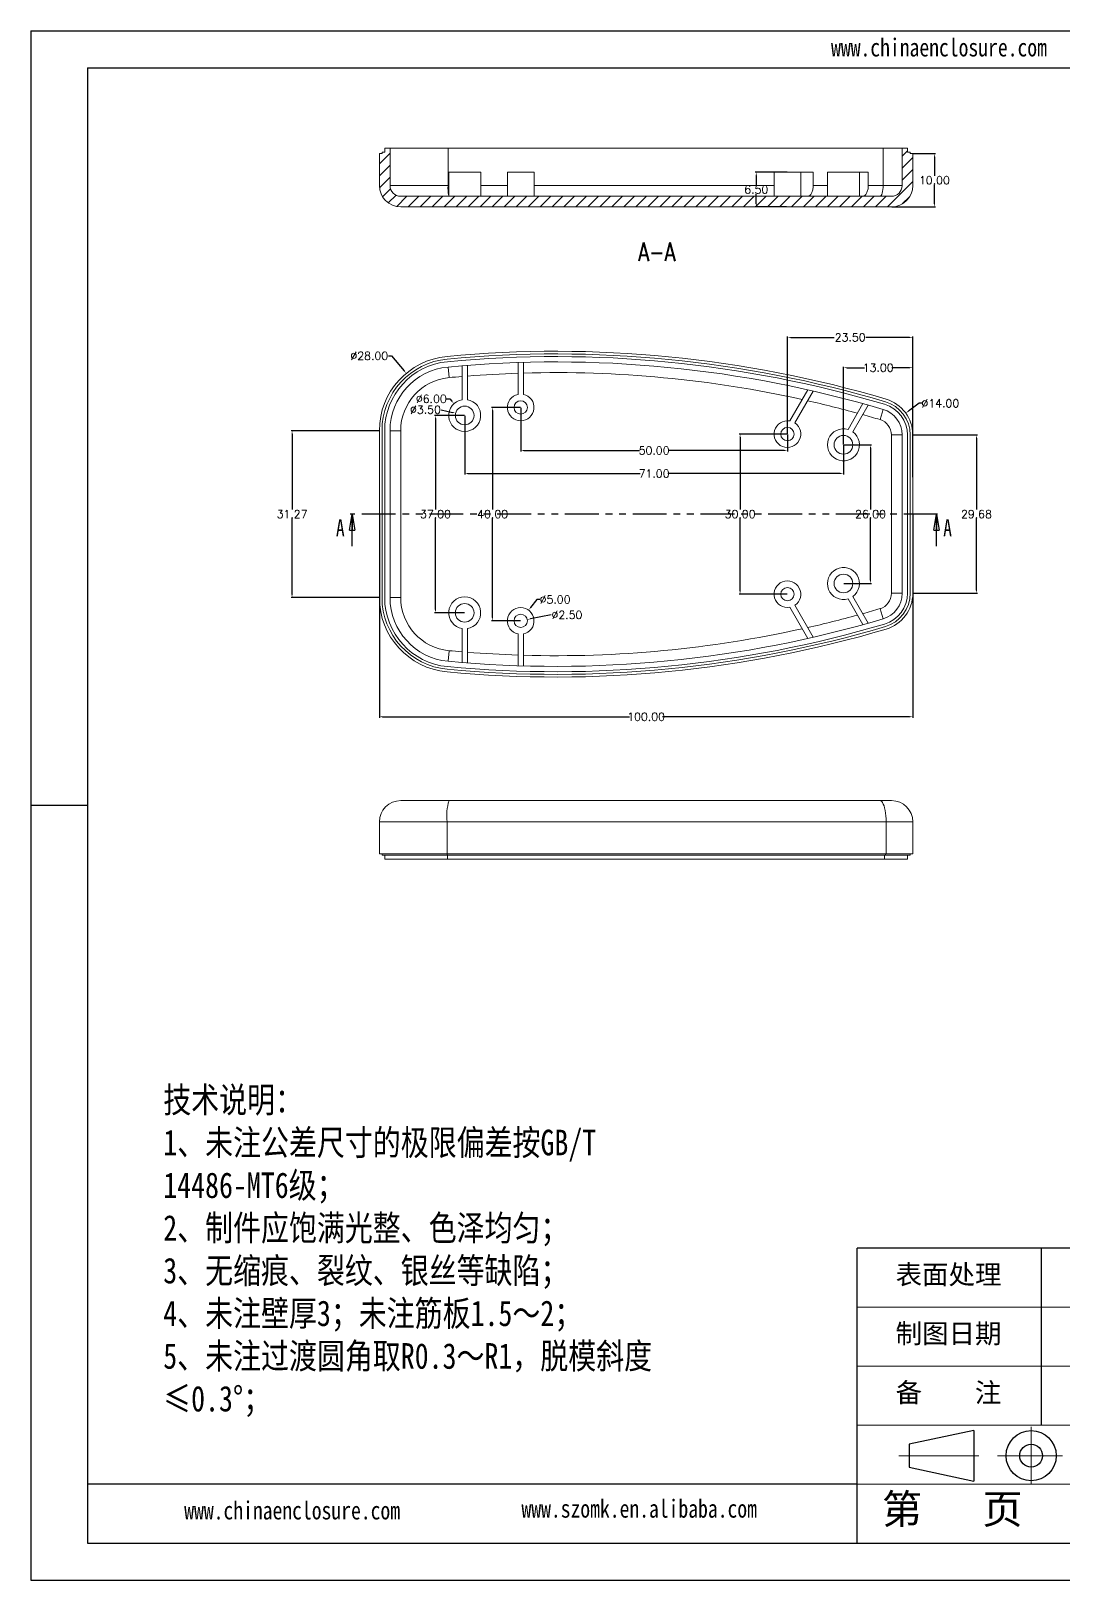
# Model space of a CAD drawing. Header units: inches. Extents: x 2300 to 3202, y 573 to 863.
# Drawn here: x 2791.4 to 2984.9, y 573 to 863.3 of the extents above; entities that cross this region are included whole.
import ezdxf

# ---------------------------------------------------------------- set-up
doc = ezdxf.new("R2010")
doc.units = ezdxf.units.IN
doc.linetypes.add('CENTER2', pattern=[28.575, 19.05, -3.175, 3.175, -3.175])
doc.linetypes.add('PHANTOM', pattern=[12.7, 6.35, -1.27, 1.27, -1.27, 1.27, -1.27])
doc.layers.add('文字', color=81, linetype='Continuous')
for name, color, linetype, lineweight in [('粗实线', 7, 'Continuous', 30), ('细实线', 3, 'Continuous', 9), ('细点划线', 2, 'CENTER2', 9)]:
    doc.layers.add(name, color=color, linetype=linetype, lineweight=lineweight)
doc.styles.add('SLDTEXTSTYLE0', font='TXT', dxfattribs={"width": 0.75})
doc.styles.add('SLDTEXTSTYLE3', font='TXT', dxfattribs={"width": 0.75, "bigfont": 'bigfont'})
doc.styles.get("Standard").update_dxf_attribs({"font": 'txt', "bigfont": 'gbcbig.shx'})
doc.styles.add('宋体', font='', dxfattribs={"width": 0.8, "height": 3.5})
doc.styles.get('宋体').set_extended_font_data('SimSun')
doc.dimstyles.new('2', dxfattribs={"dimtxt": 1.5, "dimasz": 0.6, "dimexe": 0.18, "dimexo": 0.0625, "dimgap": 0.09, "dimtad": 0, "dimtih": 1, "dimtoh": 1, "dimzin": 0, "dimdsep": 46, "dimtxsty": 'Standard', "dimcen": 0, "dimadec": 0, "dimazin": 2, "dimtfac": 1, "dimtofl": 0, "dimtmove": 0, "dimatfit": 3, "dimfxl": 1, "dimtolj": 1, "dimtzin": 0, "dimarcsym": 0})

# ---------------------------------------------------------------- blocks, each defined once
blk = doc.blocks.new('_CLOSED')
at = {"color": 0, "linetype": 'ByBlock', "lineweight": -2}
for p, q in [((-1, 0.166667), (0, 0)), ((-1, 0.166667), (-1, -0.166667)), ((0, 0), (-1, -0.166667)), ((0, 0), (-1, 0))]:
    blk.add_line(p, q, dxfattribs=at)
blk = doc.blocks.new('*D241')
at = {"color": 0, "lineweight": -2}
for p, q in [((2856.7, 772.69), (2856.7, 734.59)), ((2956.7, 772.69), (2956.7, 734.59)), ((2857.3, 734.77), (2903.61, 734.77)), ((2956.1, 734.77), (2909.79, 734.77))]:
    blk.add_line(p, q, dxfattribs=at)
at = {"color": 0}
for points in [[(2857.3, 734.87), (2857.3, 734.67), (2856.7, 734.77)], [(2956.1, 734.87), (2956.1, 734.67), (2956.7, 734.77)]]:
    blk.add_solid(points, dxfattribs=at)
at = {"layer": 'Defpoints', "color": 0}
for p in [(2856.7, 772.75), (2956.7, 772.75), (2956.7, 734.77)]:
    blk.add_point(p, dxfattribs=at)
at = {"color": 0, "insert": (2906.7, 734.77), "char_height": 1.5, "attachment_point": 5}
blk.add_mtext('\\A1;100.00', dxfattribs=at)
blk = doc.blocks.new('*D242')
at = {"color": 0, "lineweight": -2}
for p, q in [((2956.76, 787.59), (2968.8, 787.59)), ((2968.62, 786.99), (2968.62, 773.59)), ((2968.62, 758.51), (2968.62, 771.91)), ((2956.76, 757.91), (2968.8, 757.91))]:
    blk.add_line(p, q, dxfattribs=at)
at = {"color": 0}
for points in [[(2968.52, 786.99), (2968.72, 786.99), (2968.62, 787.59)], [(2968.52, 758.51), (2968.72, 758.51), (2968.62, 757.91)]]:
    blk.add_solid(points, dxfattribs=at)
at = {"layer": 'Defpoints', "color": 0}
for p in [(2956.7, 787.59), (2968.62, 787.59), (2956.7, 757.91)]:
    blk.add_point(p, dxfattribs=at)
at = {"color": 0, "insert": (2968.62, 772.75), "char_height": 1.5, "attachment_point": 5}
blk.add_mtext('\\A1;29.68', dxfattribs=at)
blk = doc.blocks.new('*D243')
at = {"color": 0, "lineweight": -2}
for p, q in [((2856.63, 788.38), (2840.16, 788.38)), ((2840.34, 787.78), (2840.34, 773.59)), ((2840.34, 757.71), (2840.34, 771.91)), ((2856.63, 757.11), (2840.16, 757.11))]:
    blk.add_line(p, q, dxfattribs=at)
at = {"color": 0}
for points in [[(2840.24, 787.78), (2840.44, 787.78), (2840.34, 788.38)], [(2840.24, 757.71), (2840.44, 757.71), (2840.34, 757.11)]]:
    blk.add_solid(points, dxfattribs=at)
at = {"layer": 'Defpoints', "color": 0}
for p in [(2840.34, 788.38), (2856.7, 788.38), (2856.7, 757.11)]:
    blk.add_point(p, dxfattribs=at)
at = {"color": 0, "insert": (2840.34, 772.75), "char_height": 1.5, "attachment_point": 5}
blk.add_mtext('\\A1;31.27', dxfattribs=at)
blk = doc.blocks.new('*D244')
at = {"color": 0, "lineweight": -2}
for p, q in [((2858.4, 802.42), (2859, 802.42)), ((2859, 802.42), (2861.35, 799.6))]:
    blk.add_line(p, q, dxfattribs=at)
at = {"color": 0}
blk.add_solid([(2861.43, 799.67), (2861.28, 799.54), (2861.74, 799.14)], dxfattribs=at)
at = {"layer": 'Defpoints', "color": 0}
for p in [(2861.74, 799.14), (2879.65, 777.62)]:
    blk.add_point(p, dxfattribs=at)
at = {"color": 0, "insert": (2854.81, 802.42), "char_height": 1.5, "attachment_point": 5}
blk.add_mtext('\\A1;∅28.00', dxfattribs=at)
blk = doc.blocks.new('*D245')
at = {"color": 0, "lineweight": -2}
for p, q in [((2957.91, 793.52), (2955.86, 792.04)), ((2958.51, 793.52), (2957.91, 793.52))]:
    blk.add_line(p, q, dxfattribs=at)
at = {"color": 0}
blk.add_solid([(2955.8, 792.12), (2955.92, 791.96), (2955.37, 791.69)], dxfattribs=at)
at = {"layer": 'Defpoints', "color": 0}
for p in [(2955.37, 791.69), (2944.02, 783.49)]:
    blk.add_point(p, dxfattribs=at)
at = {"color": 0, "insert": (2961.85, 793.52), "char_height": 1.5, "attachment_point": 5}
blk.add_mtext('\\A1;∅14.00', dxfattribs=at)
blk = doc.blocks.new('*D246')
at = {"color": 0, "lineweight": -2}
for p, q in [((2943.7, 785.81), (2943.7, 800.38)), ((2944.3, 800.2), (2947.61, 800.2)), ((2956.1, 800.2), (2952.79, 800.2)), ((2956.7, 784.35), (2956.7, 800.38))]:
    blk.add_line(p, q, dxfattribs=at)
at = {"color": 0}
for points in [[(2944.3, 800.3), (2944.3, 800.1), (2943.7, 800.2)], [(2956.1, 800.3), (2956.1, 800.1), (2956.7, 800.2)]]:
    blk.add_solid(points, dxfattribs=at)
at = {"layer": 'Defpoints', "color": 0}
for p in [(2943.7, 800.2), (2943.7, 785.75), (2956.7, 784.29)]:
    blk.add_point(p, dxfattribs=at)
at = {"color": 0, "insert": (2950.2, 800.2), "char_height": 1.5, "attachment_point": 5}
blk.add_mtext('\\A1;13.00', dxfattribs=at)
blk = doc.blocks.new('*D247')
at = {"color": 0, "lineweight": -2}
for p, q in [((2933.2, 787.81), (2933.2, 806.07)), ((2933.8, 805.89), (2941.98, 805.89)), ((2956.1, 805.89), (2947.91, 805.89)), ((2956.7, 779.71), (2956.7, 806.07))]:
    blk.add_line(p, q, dxfattribs=at)
at = {"color": 0}
for points in [[(2933.8, 805.99), (2933.8, 805.79), (2933.2, 805.89)], [(2956.1, 805.99), (2956.1, 805.79), (2956.7, 805.89)]]:
    blk.add_solid(points, dxfattribs=at)
at = {"layer": 'Defpoints', "color": 0}
for p in [(2933.2, 805.89), (2933.2, 787.75), (2956.7, 779.65)]:
    blk.add_point(p, dxfattribs=at)
at = {"color": 0, "insert": (2944.95, 805.89), "char_height": 1.5, "attachment_point": 5}
blk.add_mtext('\\A1;23.50', dxfattribs=at)
blk = doc.blocks.new('*D248')
at = {"color": 0, "lineweight": -2}
for p, q in [((2872.7, 791.19), (2872.7, 780.18)), ((2943.7, 785.69), (2943.7, 780.18)), ((2873.3, 780.36), (2905.61, 780.36)), ((2943.1, 780.36), (2910.79, 780.36))]:
    blk.add_line(p, q, dxfattribs=at)
at = {"color": 0}
for points in [[(2873.3, 780.46), (2873.3, 780.26), (2872.7, 780.36)], [(2943.1, 780.46), (2943.1, 780.26), (2943.7, 780.36)]]:
    blk.add_solid(points, dxfattribs=at)
at = {"layer": 'Defpoints', "color": 0}
for p in [(2872.7, 791.25), (2943.7, 785.75), (2872.7, 780.36)]:
    blk.add_point(p, dxfattribs=at)
at = {"color": 0, "insert": (2908.2, 780.36), "char_height": 1.5, "attachment_point": 5}
blk.add_mtext('\\A1;71.00', dxfattribs=at)
blk = doc.blocks.new('*D249')
at = {"color": 0, "lineweight": -2}
for p, q in [((2883.2, 792.69), (2883.2, 784.5)), ((2933.2, 787.69), (2933.2, 784.5)), ((2883.8, 784.68), (2905.48, 784.68)), ((2932.6, 784.68), (2910.91, 784.68))]:
    blk.add_line(p, q, dxfattribs=at)
at = {"color": 0}
for points in [[(2883.8, 784.78), (2883.8, 784.58), (2883.2, 784.68)], [(2932.6, 784.78), (2932.6, 784.58), (2933.2, 784.68)]]:
    blk.add_solid(points, dxfattribs=at)
at = {"layer": 'Defpoints', "color": 0}
for p in [(2883.2, 792.75), (2933.2, 787.75), (2933.2, 784.68)]:
    blk.add_point(p, dxfattribs=at)
at = {"color": 0, "insert": (2908.2, 784.68), "char_height": 1.5, "attachment_point": 5}
blk.add_mtext('\\A1;50.00', dxfattribs=at)
blk = doc.blocks.new('*D250')
at = {"color": 0, "lineweight": -2}
for p, q in [((2872.63, 791.25), (2867.04, 791.25)), ((2867.22, 790.65), (2867.22, 773.59)), ((2867.22, 754.85), (2867.22, 771.91)), ((2872.63, 754.25), (2867.04, 754.25))]:
    blk.add_line(p, q, dxfattribs=at)
at = {"color": 0}
for points in [[(2867.12, 790.65), (2867.32, 790.65), (2867.22, 791.25)], [(2867.12, 754.85), (2867.32, 754.85), (2867.22, 754.25)]]:
    blk.add_solid(points, dxfattribs=at)
at = {"layer": 'Defpoints', "color": 0}
for p in [(2872.7, 791.25), (2867.22, 754.25), (2872.7, 754.25)]:
    blk.add_point(p, dxfattribs=at)
at = {"color": 0, "insert": (2867.22, 772.75), "char_height": 1.5, "attachment_point": 5}
blk.add_mtext('\\A1;37.00', dxfattribs=at)
blk = doc.blocks.new('*D251')
at = {"color": 0, "lineweight": -2}
for p, q in [((2883.13, 792.75), (2877.75, 792.75)), ((2877.93, 792.15), (2877.93, 773.59)), ((2877.93, 753.35), (2877.93, 771.91)), ((2883.13, 752.75), (2877.75, 752.75))]:
    blk.add_line(p, q, dxfattribs=at)
at = {"color": 0}
for points in [[(2877.83, 792.15), (2878.03, 792.15), (2877.93, 792.75)], [(2877.83, 753.35), (2878.03, 753.35), (2877.93, 752.75)]]:
    blk.add_solid(points, dxfattribs=at)
at = {"layer": 'Defpoints', "color": 0}
for p in [(2877.93, 792.75), (2883.2, 792.75), (2883.2, 752.75)]:
    blk.add_point(p, dxfattribs=at)
at = {"color": 0, "insert": (2877.93, 772.75), "char_height": 1.5, "attachment_point": 5}
blk.add_mtext('\\A1;40.00', dxfattribs=at)
blk = doc.blocks.new('*D253')
at = {"color": 0, "lineweight": -2}
for p, q in [((2933.13, 787.75), (2924.14, 787.75)), ((2924.32, 787.15), (2924.32, 773.59)), ((2924.32, 758.35), (2924.32, 771.91)), ((2933.13, 757.75), (2924.14, 757.75))]:
    blk.add_line(p, q, dxfattribs=at)
at = {"color": 0}
for points in [[(2924.22, 787.15), (2924.42, 787.15), (2924.32, 787.75)], [(2924.22, 758.35), (2924.42, 758.35), (2924.32, 757.75)]]:
    blk.add_solid(points, dxfattribs=at)
at = {"layer": 'Defpoints', "color": 0}
for p in [(2924.32, 787.75), (2933.2, 787.75), (2933.2, 757.75)]:
    blk.add_point(p, dxfattribs=at)
at = {"color": 0, "insert": (2924.32, 772.75), "char_height": 1.5, "attachment_point": 5}
blk.add_mtext('\\A1;30.00', dxfattribs=at)
blk = doc.blocks.new('*D254')
at = {"color": 0, "lineweight": -2}
for p, q in [((2943.76, 785.75), (2948.95, 785.75)), ((2948.77, 785.15), (2948.77, 773.59)), ((2948.77, 760.35), (2948.77, 771.91)), ((2943.76, 759.75), (2948.95, 759.75))]:
    blk.add_line(p, q, dxfattribs=at)
at = {"color": 0}
for points in [[(2948.67, 785.15), (2948.87, 785.15), (2948.77, 785.75)], [(2948.67, 760.35), (2948.87, 760.35), (2948.77, 759.75)]]:
    blk.add_solid(points, dxfattribs=at)
at = {"layer": 'Defpoints', "color": 0}
for p in [(2943.7, 785.75), (2948.77, 785.75), (2943.7, 759.75)]:
    blk.add_point(p, dxfattribs=at)
at = {"color": 0, "insert": (2948.77, 772.75), "char_height": 1.5, "attachment_point": 5}
blk.add_mtext('\\A1;26.00', dxfattribs=at)
blk = doc.blocks.new('*D255')
at = {"color": 0, "lineweight": -2}
for p, q in [((2886.2, 756.75), (2885.06, 755.23)), ((2886.8, 756.75), (2886.2, 756.75))]:
    blk.add_line(p, q, dxfattribs=at)
at = {"color": 0}
blk.add_solid([(2884.98, 755.29), (2885.14, 755.17), (2884.7, 754.75)], dxfattribs=at)
at = {"layer": 'Defpoints', "color": 0}
for p in [(2884.7, 754.75), (2881.69, 750.75)]:
    blk.add_point(p, dxfattribs=at)
at = {"color": 0, "insert": (2889.64, 756.75), "char_height": 1.5, "attachment_point": 5}
blk.add_mtext('\\A1;∅5.00', dxfattribs=at)
blk = doc.blocks.new('*D256')
at = {"color": 0, "lineweight": -2}
blk.add_line((2888.9, 753.87), (2885.01, 753.11), dxfattribs=at)
at = {"color": 0}
blk.add_solid([(2884.99, 753.2), (2885.03, 753.01), (2884.42, 752.99)], dxfattribs=at)
at = {"layer": 'Defpoints', "color": 0}
for p in [(2881.97, 752.51), (2884.42, 752.99)]:
    blk.add_point(p, dxfattribs=at)
at = {"color": 0, "insert": (2891.86, 753.87), "char_height": 1.5, "attachment_point": 5}
blk.add_mtext('\\A1;∅2.50', dxfattribs=at)
blk = doc.blocks.new('*D257')
at = {"color": 0, "lineweight": -2}
for p, q in [((2869.28, 794.36), (2869.88, 794.36)), ((2869.88, 794.36), (2870.28, 793.92))]:
    blk.add_line(p, q, dxfattribs=at)
at = {"color": 0}
blk.add_solid([(2870.35, 793.98), (2870.21, 793.85), (2870.68, 793.47)], dxfattribs=at)
at = {"layer": 'Defpoints', "color": 0}
for p in [(2870.68, 793.47), (2874.71, 789.02)]:
    blk.add_point(p, dxfattribs=at)
at = {"color": 0, "insert": (2866.44, 794.36), "char_height": 1.5, "attachment_point": 5}
blk.add_mtext('\\A1;∅6.00', dxfattribs=at)
blk = doc.blocks.new('*D258')
at = {"color": 0, "lineweight": -2}
blk.add_line((2868.31, 792.33), (2870.41, 791.81), dxfattribs=at)
at = {"color": 0}
blk.add_solid([(2870.44, 791.91), (2870.39, 791.71), (2871, 791.67)], dxfattribs=at)
at = {"layer": 'Defpoints', "color": 0}
for p in [(2871, 791.67), (2874.4, 790.83)]:
    blk.add_point(p, dxfattribs=at)
at = {"color": 0, "insert": (2865.34, 792.33), "char_height": 1.5, "attachment_point": 5}
blk.add_mtext('\\A1;∅3.50', dxfattribs=at)
blk = doc.blocks.new('*D271')
at = {"color": 0, "lineweight": -2}
for p, q in [((2956.76, 840.34), (2960.92, 840.34)), ((2960.74, 839.74), (2960.74, 836.18)), ((2960.74, 830.94), (2960.74, 834.5)), ((2952.76, 830.34), (2960.92, 830.34))]:
    blk.add_line(p, q, dxfattribs=at)
at = {"color": 0}
for points in [[(2960.64, 839.74), (2960.84, 839.74), (2960.74, 840.34)], [(2960.64, 830.94), (2960.84, 830.94), (2960.74, 830.34)]]:
    blk.add_solid(points, dxfattribs=at)
at = {"layer": 'Defpoints', "color": 0}
for p in [(2956.7, 840.34), (2960.74, 840.34), (2952.7, 830.34)]:
    blk.add_point(p, dxfattribs=at)
at = {"color": 0, "insert": (2960.74, 835.34), "char_height": 1.5, "attachment_point": 5}
blk.add_mtext('\\A1;10.00', dxfattribs=at)
blk = doc.blocks.new('*D272')
at = {"color": 0, "lineweight": -2}
for p, q in [((2933.13, 836.84), (2927.17, 836.84)), ((2927.35, 836.24), (2927.35, 834.43)), ((2927.35, 830.94), (2927.35, 832.75)), ((2933.01, 830.34), (2927.17, 830.34))]:
    blk.add_line(p, q, dxfattribs=at)
at = {"color": 0}
for points in [[(2927.25, 836.24), (2927.45, 836.24), (2927.35, 836.84)], [(2927.25, 830.94), (2927.45, 830.94), (2927.35, 830.34)]]:
    blk.add_solid(points, dxfattribs=at)
at = {"layer": 'Defpoints', "color": 0}
for p in [(2927.35, 836.84), (2933.2, 836.84), (2933.07, 830.34)]:
    blk.add_point(p, dxfattribs=at)
at = {"color": 0, "insert": (2927.35, 833.59), "char_height": 1.5, "attachment_point": 5}
blk.add_mtext('\\A1;6.50', dxfattribs=at)

msp = doc.modelspace()

# ---------------------------------------------------------------- hatches: boundary and pattern name
at = {"linetype": 'Continuous', "lineweight": 0}
h = msp.add_hatch(dxfattribs=at)
h.set_pattern_fill('ANSI31', color=4, scale=0.5, style=0)
edge = h.paths.add_edge_path(flags=0)
edge.add_line((2955.696, 840.591), (2955.696, 841.341))
edge.add_line((2955.696, 841.341), (2954.696, 841.341))
edge.add_line((2954.696, 841.341), (2954.696, 834.341))
edge.add_arc((2952.696, 834.341), 2, 270, 360, ccw=False)
edge.add_line((2952.696, 832.341), (2860.696, 832.341))
edge.add_arc((2860.696, 834.341), 2, 180, 270, ccw=False)
edge.add_line((2858.696, 834.341), (2858.696, 841.341))
edge.add_line((2858.696, 841.341), (2857.696, 841.341))
edge.add_line((2857.696, 841.341), (2857.696, 840.591))
edge.add_line((2857.696, 840.591), (2857.196, 840.591))
edge.add_line((2857.196, 840.591), (2857.196, 840.341))
edge.add_line((2857.196, 840.341), (2856.696, 840.341))
edge.add_line((2856.696, 840.341), (2856.696, 834.341))
edge.add_arc((2860.696, 834.341), 4, 180, 270)
edge.add_line((2860.696, 830.341), (2952.696, 830.341))
edge.add_arc((2952.696, 834.341), 4, 270, 360)
edge.add_line((2956.696, 834.341), (2956.696, 840.341))
edge.add_line((2956.696, 840.341), (2956.196, 840.341))
edge.add_line((2956.196, 840.341), (2956.196, 840.591))
edge.add_line((2956.196, 840.591), (2955.696, 840.591))

# ---------------------------------------------------------------- linework, layer by layer
for p, q in [((2791.397, 863.315), (3202.047, 863.315)), ((2791.397, 863.315), (2791.397, 572.957)), ((2802.023, 856.402), (3195.134, 856.402)), ((2802.023, 856.402), (2802.023, 579.87)), ((2802.023, 718.136), (2791.397, 718.136)), ((2791.397, 707.382), (2791.397, 572.957)), ((2946.255, 579.87), (2946.255, 635.176)), ((3029.215, 635.176), (2946.255, 635.176)), ((2980.822, 601.993), (2980.822, 635.176)), ((2946.255, 590.931), (2802.023, 590.931)), ((2802.023, 579.87), (3195.134, 579.87)), ((2791.397, 572.957), (3202.047, 572.957)), ((2791.397, 572.957), (2981.513, 572.957))]:
    msp.add_line(p, q)
at = {"color": 7, "linetype": 'Continuous', "lineweight": 15}
for p, q in [((2856.696, 840.341), (2856.696, 834.341)), ((2856.696, 840.341), (2857.196, 840.341)), ((2857.196, 840.341), (2857.196, 840.591)), ((2857.196, 840.591), (2857.696, 840.591)), ((2857.696, 840.591), (2857.696, 841.341)), ((2858.696, 841.341), (2857.696, 841.341)), ((2858.696, 841.341), (2858.696, 834.341)), ((2869.569, 841.341), (2858.696, 841.341)), ((2869.569, 834.341), (2869.569, 841.341)), ((2951.118, 841.341), (2869.569, 841.341)), ((2951.118, 841.341), (2951.118, 834.341)), ((2954.696, 841.341), (2951.118, 841.341)), ((2954.696, 834.341), (2954.696, 841.341)), ((2955.696, 841.341), (2954.696, 841.341)), ((2955.696, 841.341), (2955.696, 840.591)), ((2955.696, 840.591), (2956.196, 840.591)), ((2956.196, 840.591), (2956.196, 840.341)), ((2956.196, 840.341), (2956.696, 840.341)), ((2956.696, 834.341), (2956.696, 840.341)), ((2869.696, 836.841), (2869.696, 832.341)), ((2869.696, 836.841), (2875.696, 836.841)), ((2875.696, 832.341), (2875.696, 836.841)), ((2880.696, 836.841), (2880.696, 832.341)), ((2880.696, 836.841), (2885.696, 836.841)), ((2885.696, 832.341), (2885.696, 836.841)), ((2930.696, 836.841), (2930.696, 832.341)), ((2930.696, 836.841), (2935.696, 836.841)), ((2935.696, 832.341), (2935.696, 836.841)), ((2935.696, 836.841), (2938.026, 836.841)), ((2938.026, 834.341), (2938.026, 836.841)), ((2940.696, 836.841), (2940.696, 832.341)), ((2940.696, 836.841), (2946.696, 836.841)), ((2946.696, 832.341), (2946.696, 836.841)), ((2946.696, 836.841), (2948.343, 836.841)), ((2948.343, 834.341), (2948.343, 836.841)), ((2869.569, 834.341), (2858.696, 834.341)), ((2951.118, 834.341), (2948.343, 834.341)), ((2954.696, 834.341), (2951.118, 834.341)), ((2952.696, 832.341), (2860.696, 832.341)), ((2952.696, 830.341), (2860.696, 830.341)), ((2869.569, 800.33), (2869.757, 798.339)), ((2872.196, 800.562), (2872.196, 794.206)), ((2873.196, 794.206), (2873.196, 800.642)), ((2882.696, 801.165), (2882.696, 795.198)), ((2883.696, 795.198), (2883.696, 801.196)), ((2937.005, 796.054), (2933.631, 790.21)), ((2934.57, 789.837), (2938.026, 795.822)), ((2947.348, 793.463), (2944.554, 788.623)), ((2945.453, 788.18), (2948.343, 793.185)), ((2951.118, 792.382), (2950.549, 790.465)), ((2856.696, 788.383), (2856.696, 757.113)), ((2857.196, 788.383), (2857.196, 757.113)), ((2857.696, 788.383), (2857.696, 757.113)), ((2858.696, 788.383), (2858.696, 757.113)), ((2858.696, 788.383), (2860.696, 788.383)), ((2860.696, 757.113), (2860.696, 788.383)), ((2952.696, 787.589), (2952.696, 757.907)), ((2952.696, 787.589), (2954.696, 787.589)), ((2954.696, 757.907), (2954.696, 787.589)), ((2955.696, 757.907), (2955.696, 787.589)), ((2956.196, 757.907), (2956.196, 787.589)), ((2956.696, 757.907), (2956.696, 787.589)), ((2952.696, 757.907), (2954.696, 757.907)), ((2858.696, 757.113), (2860.696, 757.113)), ((2937.005, 749.442), (2933.631, 755.286)), ((2934.57, 755.659), (2938.026, 749.674)), ((2947.348, 752.033), (2944.554, 756.873)), ((2945.453, 757.316), (2948.343, 752.311)), ((2950.549, 755.031), (2951.118, 753.114)), ((2872.196, 744.934), (2872.196, 751.29)), ((2873.196, 751.29), (2873.196, 744.855)), ((2882.696, 744.331), (2882.696, 750.299)), ((2883.696, 750.299), (2883.696, 744.3)), ((2869.757, 747.157), (2869.569, 745.166)), ((2860.696, 719.051), (2869.757, 719.051)), ((2869.757, 719.051), (2950.549, 719.051)), ((2950.549, 719.051), (2952.696, 719.051)), ((2869.381, 715.051), (2856.696, 715.051)), ((2856.696, 709.051), (2856.696, 715.051)), ((2951.686, 715.051), (2869.381, 715.051)), ((2869.381, 715.051), (2869.381, 709.051)), ((2951.686, 709.051), (2951.686, 715.051)), ((2956.696, 715.051), (2951.686, 715.051)), ((2956.696, 715.051), (2956.696, 709.051)), ((2869.381, 709.051), (2856.696, 709.051)), ((2857.196, 709.051), (2857.196, 708.801)), ((2869.428, 708.801), (2857.196, 708.801)), ((2857.696, 708.801), (2857.696, 708.051)), ((2951.686, 709.051), (2869.381, 709.051)), ((2869.428, 709.051), (2869.428, 708.801)), ((2951.544, 708.801), (2869.428, 708.801)), ((2869.475, 708.801), (2869.475, 708.051)), ((2951.402, 708.801), (2951.402, 708.051)), ((2951.544, 709.051), (2951.544, 708.801)), ((2956.196, 708.801), (2951.544, 708.801)), ((2956.696, 709.051), (2951.686, 709.051)), ((2955.696, 708.801), (2955.696, 708.051)), ((2956.196, 709.051), (2956.196, 708.801)), ((2869.475, 708.051), (2857.696, 708.051)), ((2951.402, 708.051), (2869.475, 708.051)), ((2955.696, 708.051), (2951.402, 708.051))]:
    msp.add_line(p, q, dxfattribs=at)
at = {"color": 8, "linetype": 'Continuous', "lineweight": 15}
for p, q in [((2869.696, 834.341), (2869.569, 834.341)), ((2880.696, 834.341), (2875.696, 834.341)), ((2930.696, 834.341), (2885.696, 834.341)), ((2940.696, 834.341), (2938.026, 834.341))]:
    msp.add_line(p, q, dxfattribs=at)
at = {"color": 1, "linetype": 'PHANTOM', "lineweight": 30}
msp.add_line((2961.34, 772.748), (2851.212, 772.748), dxfattribs=at)
at = {"color": 7, "linetype": 'Continuous', "lineweight": 30}
for p, q in [((2851.605, 766.748), (2851.605, 772.748)), ((2961.15, 766.748), (2961.15, 772.748))]:
    msp.add_line(p, q, dxfattribs=at)
at = {"color": 7, "linetype": 'Continuous', "lineweight": 15, "flags": 128}
for points in [[(2951.118, 834.341), (2951.107, 833.951), (2951.074, 833.575), (2951.022, 833.23), (2950.951, 832.927), (2950.865, 832.678), (2950.767, 832.493), (2950.66, 832.379), (2950.549, 832.341)], [(2951.686, 715.051), (2951.675, 715.62), (2951.64, 716.178), (2951.584, 716.712), (2951.506, 717.213), (2951.409, 717.67), (2951.294, 718.074), (2951.164, 718.416), (2951.021, 718.689), (2950.869, 718.889), (2950.711, 719.01), (2950.549, 719.051)]]:
    msp.add_lwpolyline(points, dxfattribs=at)
at = {"color": 7, "linetype": 'Continuous', "lineweight": 15}
for centre, radius in [((2872.696, 791.248), 1.75), ((2883.196, 792.748), 1.25), ((2933.196, 787.748), 1.25), ((2943.696, 785.748), 1.75), ((2943.696, 759.748), 1.75), ((2933.196, 757.748), 1.25), ((2872.696, 754.248), 1.75), ((2883.196, 752.748), 1.25)]:
    msp.add_circle(centre, radius, dxfattribs=at)
for centre, radius, start, end in [((2860.696, 834.341), 4, 180, 270), ((2860.696, 834.341), 2, 180, 270), ((2952.696, 834.341), 2, 270, 0), ((2952.696, 834.341), 4, 270, 0), ((2870.696, 788.383), 14, 95.38746, 180), ((2870.696, 788.383), 13.5, 95.38746, 180), ((2889.811, 585.69), 217.592, 73.47924, 95.38746), ((2889.811, 585.69), 217.092, 73.47924, 95.38746), ((2889.811, 585.69), 216.592, 73.47924, 95.38746), ((2870.696, 788.383), 13, 95.38746, 180), ((2870.696, 788.383), 12, 95.38746, 180), ((2889.811, 585.69), 215.592, 73.47924, 95.38746), ((2889.811, 585.69), 213.592, 94.73067, 95.38746), ((2889.811, 585.69), 213.592, 91.90904, 94.46156), ((2889.811, 585.69), 213.592, 77.52326, 91.64067), ((2870.696, 788.383), 10, 95.38746, 180), ((2872.696, 791.248), 3, 99.59407, 80.40593), ((2883.196, 792.748), 2.5, 101.53696, 78.46304), ((2889.811, 585.69), 213.592, 74.66034, 77.24217), ((2949.696, 787.589), 6, 0, 73.47924), ((2949.696, 787.589), 6.5, 0, 73.47924), ((2949.696, 787.589), 7, 0, 73.47924), ((2933.196, 787.748), 2.5, 79.98608, 56.66303), ((2889.811, 585.69), 213.592, 73.47924, 74.38324), ((2949.696, 787.589), 3, 0, 73.47924), ((2949.696, 787.589), 5, 0, 73.47924), ((2943.696, 785.748), 3, 73.38209, 54.15201), ((2943.696, 759.748), 3, 305.84799, 286.61791), ((2933.196, 757.748), 2.5, 303.33697, 280.01392), ((2949.696, 757.907), 3, 286.52076, 0), ((2949.696, 757.907), 5, 286.52076, 0), ((2949.696, 757.907), 6, 286.52076, 0), ((2949.696, 757.907), 6.5, 286.52076, 0), ((2949.696, 757.907), 7, 286.52076, 0), ((2870.696, 757.113), 14, 180, 264.61254), ((2870.696, 757.113), 13.5, 180, 264.61254), ((2870.696, 757.113), 13, 180, 264.61254), ((2870.696, 757.113), 12, 180, 264.61254), ((2870.696, 757.113), 10, 180, 264.61254), ((2872.696, 754.248), 3, 279.59407, 260.40593), ((2883.196, 752.748), 2.5, 281.53696, 258.46304), ((2889.811, 959.806), 213.592, 285.61676, 286.52076), ((2889.811, 959.806), 216.592, 264.61254, 286.52076), ((2889.811, 959.806), 215.592, 264.61254, 286.52076), ((2889.811, 959.806), 213.592, 282.75783, 285.33966), ((2889.811, 959.806), 217.592, 264.61254, 286.52076), ((2889.811, 959.806), 217.092, 264.61254, 286.52076), ((2889.811, 959.806), 213.592, 268.35933, 282.47674), ((2889.811, 959.806), 213.592, 264.61254, 265.26933), ((2889.811, 959.806), 213.592, 265.53844, 268.09096), ((2860.696, 715.051), 4, 90, 180), ((2879.313, 716.136), 9.991, 163.03673, 186.23567), ((2952.696, 715.051), 4, 0, 90)]:
    msp.add_arc(centre, radius, start, end, dxfattribs=at)
at = {"color": 8, "linetype": 'Continuous', "lineweight": 15}
msp.add_arc((2878.098, 833.962), 8.537, 177.45902, 190.20573, dxfattribs=at)
at = {"color": 7, "linetype": 'Continuous', "lineweight": 15}
for points in [[(2938.026, 834.341), (2938.026, 834.205), (2938.018, 834.073), (2937.991, 833.812), (2937.97, 833.682), (2937.915, 833.437), (2937.882, 833.321), (2937.804, 833.103), (2937.759, 833.001), (2937.613, 832.728), (2937.496, 832.583), (2937.309, 832.439), (2937.244, 832.402), (2937.112, 832.353), (2937.046, 832.341), (2936.979, 832.341)], [(2948.343, 834.341), (2948.343, 834.206), (2948.336, 834.074), (2948.309, 833.815), (2948.288, 833.686), (2948.235, 833.442), (2948.203, 833.327), (2948.126, 833.109), (2948.082, 833.006), (2947.938, 832.732), (2947.823, 832.586), (2947.638, 832.44), (2947.574, 832.403), (2947.443, 832.353), (2947.377, 832.341), (2947.311, 832.341)]]:
    msp.add_open_spline(points, degree=3, knots=[0, 0, 0, 0, 0.125, 0.125, 0.25, 0.25, 0.375, 0.375, 0.5, 0.5, 0.75, 0.75, 0.875, 0.875, 1, 1, 1, 1], dxfattribs=at)
at = {"layer": '粗实线', "color": 7}
for p, q in [((2968.116, 600.958), (2956.03, 598.396)), ((2956.03, 598.396), (2956.03, 594.122)), ((2968.116, 600.958), (2968.116, 591.486)), ((2956.03, 594.122), (2968.116, 591.486))]:
    msp.add_line(p, q, dxfattribs=at)
for radius in [4.699, 2.137]:
    msp.add_circle((2978.873, 596.259), radius, dxfattribs=at)
at = {"layer": '细实线', "color": 7}
for p, q in [((3029.215, 624.115), (2946.255, 624.115)), ((3029.215, 613.054), (2946.255, 613.054)), ((3195.134, 601.993), (2946.255, 601.993)), ((3029.215, 590.931), (2946.255, 590.931))]:
    msp.add_line(p, q, dxfattribs=at)
at = {"layer": '细点划线', "color": 7}
for p, q in [((2978.873, 601.668), (2978.873, 590.931)), ((2954.103, 596.259), (2969.042, 596.259)), ((2972.589, 596.259), (2984.733, 596.259))]:
    msp.add_line(p, q, dxfattribs=at)

# ---------------------------------------------------------------- block references
at = {"color": 7, "linetype": 'Continuous', "lineweight": 30, "xscale": 3, "yscale": 3, "zscale": 0.5, "rotation": 90}
for p in [(2851.605, 772.748), (2961.15, 772.748)]:
    msp.add_blockref('_CLOSED', p, dxfattribs=at)

# ---------------------------------------------------------------- texts
at = {"color": 0, "linetype": 'Continuous', "lineweight": 0, "insert": (2908.696, 823.654), "char_height": 3.5, "attachment_point": 2, "style": 'SLDTEXTSTYLE3'}
msp.add_mtext('A-A', dxfattribs=at)
at = {"color": 7, "linetype": 'Continuous', "char_height": 3.175, "attachment_point": 1, "style": 'SLDTEXTSTYLE0'}
for insert in [(2848.566, 771.789), (2962.398, 771.789)]:
    msp.add_mtext('A', dxfattribs=dict(at, insert=insert))
at = {"char_height": 3.63769, "width": 2067.48145, "attachment_point": 1}
for s, insert in [('{\\fSimHei|b0|i0|c134|p49;表面处理}', (2953.469, 632.037)), ('{\\fSimHei|b0|i0|c134|p49;制图日期}', (2953.469, 620.976)), ('{\\fSimHei|b0|i0|c134|p49;备    注}', (2953.469, 609.915))]:
    msp.add_mtext(s, dxfattribs=dict(at, insert=insert))
at = {"layer": '文字', "color": 0, "attachment_point": 1, "style": '宋体'}
for s, insert, char_height, width in [('www.chinaenclosure.com', (2941.37, 861.922), 3.37984, 59.38046), ('{\\H1.111x;技术说明：\\P1、未注公差尺寸的极限偏差按GB/T 14486-MT6级；\\P2、制件应饱满光整、色泽均匀；\\P3、无缩痕、裂纹、银丝等缺陷；\\P4、未注壁厚3；未注筋板1.5～2；\\P5、未注过渡圆角取R0.3～R1，脱模斜度≤0.3%%D；}', (2816.191, 665.369), 4.32081, 97.32372), ('www.chinaenclosure.com', (2820.12, 587.694), 3.37984, 59.38046), ('www.szomk.en.alibaba.com', (2883.337, 588.029), 3.37984, 59.38046)]:
    msp.add_mtext(s, dxfattribs=dict(at, insert=insert, char_height=char_height, width=width))
at = {"layer": '细实线', "color": 7, "insert": (2950.909, 589.03), "char_height": 5.53064, "width": 41.4798, "attachment_point": 1}
msp.add_mtext('{\\fSimSun|b0|i0|c134|p54;第   页}', dxfattribs=at)

# ---------------------------------------------------------------- dimensions: what is measured, and where the dimension line sits
for base, p1, p2, picture, middle in [((2960.737, 840.341), (2952.696, 830.341), (2956.696, 840.341), '*D271', (2960.737, 835.341)), ((2927.353, 836.841), (2933.069, 830.341), (2933.196, 836.841), '*D272', (2927.353, 833.591)), ((2877.932, 792.748), (2883.196, 752.748), (2883.196, 792.748), '*D251', (2877.932, 772.748)), ((2867.223, 754.248), (2872.696, 791.248), (2872.696, 754.248), '*D250', (2867.223, 772.748)), ((2840.344, 788.383), (2856.696, 757.113), (2856.696, 788.383), '*D243', (2840.344, 772.748)), ((2924.321, 787.748), (2933.196, 757.748), (2933.196, 787.748), '*D253', (2924.321, 772.748)), ((2968.622, 787.589), (2956.696, 757.907), (2956.696, 787.589), '*D242', (2968.622, 772.748)), ((2948.769, 785.748), (2943.696, 759.748), (2943.696, 785.748), '*D254', (2948.769, 772.748))]:
    dim = msp.add_linear_dim(base=base, p1=p1, p2=p2, angle=90, dimstyle='2')
    dim.commit()
    dim.dimension.update_dxf_attribs({"geometry": picture, "text_midpoint": middle})
for base, p1, p2, picture, middle in [((2933.196, 805.886), (2956.696, 779.646), (2933.196, 787.748), '*D247', (2944.946, 805.886)), ((2943.696, 800.202), (2956.696, 784.289), (2943.696, 785.748), '*D246', (2950.196, 800.202)), ((2933.196, 784.678), (2883.196, 792.748), (2933.196, 787.748), '*D249', (2908.196, 784.678)), ((2872.696, 780.355), (2943.696, 785.748), (2872.696, 791.248), '*D248', (2908.196, 780.355)), ((2956.696, 734.771), (2856.696, 772.748), (2956.696, 772.748), '*D241', (2906.696, 734.771))]:
    dim = msp.add_linear_dim(base=base, p1=p1, p2=p2, dimstyle='2')
    dim.commit()
    dim.dimension.update_dxf_attribs({"geometry": picture, "text_midpoint": middle})
for p1, p2, picture, middle in [((2879.654, 777.624), (2861.738, 799.142), '*D244', (2854.815, 802.425)), ((2874.395, 790.83), (2870.996, 791.666), '*D258', (2868.305, 792.327)), ((2944.021, 783.49), (2955.37, 791.688), '*D245', (2961.851, 793.523)), ((2881.693, 750.75), (2884.698, 754.746), '*D255', (2889.643, 756.747)), ((2881.969, 752.506), (2884.422, 752.99), '*D256', (2888.897, 753.874))]:
    dim = msp.add_diameter_dim_2p(p1=p1, p2=p2, dimstyle='2')
    dim.commit()
    dim.dimension.update_dxf_attribs({"geometry": picture, "text_midpoint": middle, "dimtype": 163})
dim = msp.add_diameter_dim_2p(p1=(2874.709, 789.024), p2=(2870.683, 793.472), dimstyle='2')
dim.commit()
dim.dimension.update_dxf_attribs({"geometry": '*D257', "text_midpoint": (2866.437, 794.362)})

doc.saveas('drawing.dxf')
